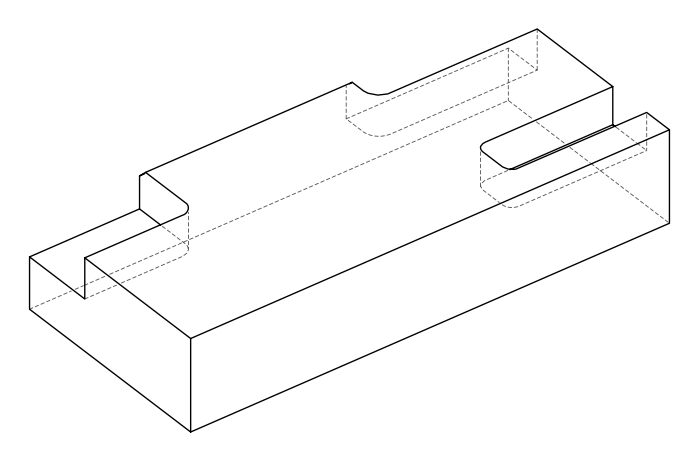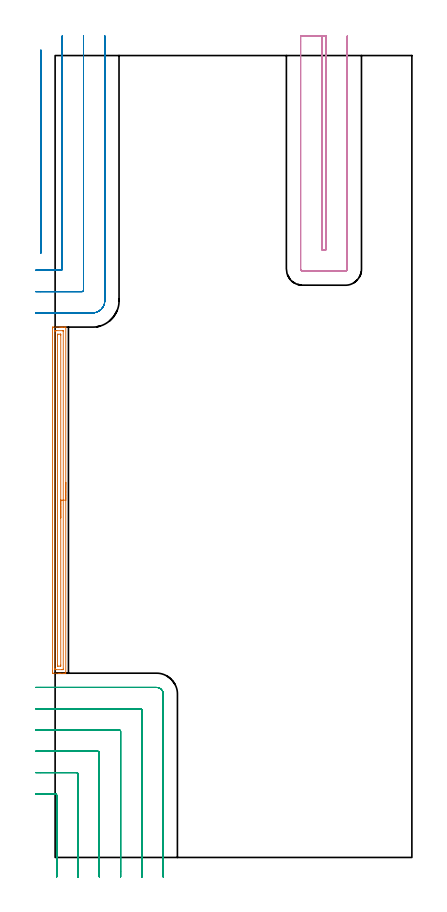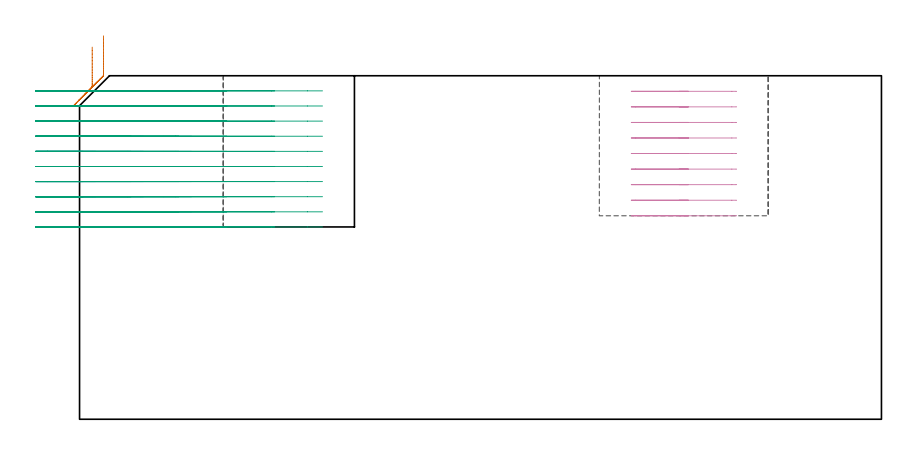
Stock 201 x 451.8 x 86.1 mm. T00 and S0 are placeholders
(PLAN: 4 operations, 1 tool changes, 44.8 min)
(1 AREA_MILL | FG_CHAMFER_SURFACE | UGT0205_001 | 4.88 min | 5747 mm3)
(2 MILL_CORNER_NOTCH_RECTANGULAR | CORNER_NOTCH_RECTANGULAR | NXT0201_012 | Follow Part, ap 4, ae 75% | 13.74 min | 206829 mm3)
(3 MILL_CORNER_NOTCH_RECTANGULAR_1 | CORNER_NOTCH_RECTANGULAR_1 | NXT0201_012 | Follow Part, ap 4, ae 75% | 15.79 min | 269827 mm3)
(4 MILL_SLOT | SLOT_PARTIAL_RECTANGULAR | NXT0201_012 | Follow Part, ap 4, ae 75% | 10.35 min | 190943 mm3)
(TOOL UGT0205_001 | Chamfer Mill 20 x 3 x 45 deg. | D20 FL50 Z2)
(TOOL NXT0201_012 | ENDMILL 16mm [2P460-1600-NA 1630] | D16 FL38 Z6)
(OP 1 AREA_MILL)
G17 G21 G94 G90
T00 M6
G54
G17 G0 G90 X6. Y211.3 S1061 M3
G43 Z96.1 H0
G94 G1 Y211.262 Z95.228 F250.
Y211.148 Z94.363
Y210.959 Z93.512
Y210.697 Z92.68
Y210.363 Z91.874
Y209.96 Z91.1
Y209.492 Z90.364
Y208.96 Z89.672
Y208.371 Z89.029
Y207.728 Z88.439
Y207.036 Z87.908
Y206.3 Z87.44
Y205.526 Z87.037
Y204.72 Z86.703
Y203.888 Z86.441
Y203.037 Z86.252
Y202.172 Z86.138
Y201.3 Z86.1
Y103.966
X5.998 Y103.81 Z86.088
X5.937 Y103.807 Z86.029
X5.537 Y103.8 Z85.636
X5.15 Z85.249
X4.484 Z84.579
X3.258 Z83.355
X2.697 Z82.791
X2.084 Z82.179
X-1.132 Y103.801 Z78.965
X-1.487 Y103.804 Z78.61
X-1.492 Y103.807 Z78.606
X-1.497 Y104.413 Z78.603
X-1.5 Y105.035 Z78.6
Y297.916
X-1.498 Y298.187 Z78.602
X-1.491 Y298.793 Z78.606
X-1.487 Y298.796 Z78.61
X-0.878 Y298.8 Z79.219
X2.697 Z82.791
X3.258 Z83.355
X3.59 Z83.687
X4.152 Z84.248
X4.484 Z84.579
X5.15 Z85.249
X5.537 Z85.636
X5.937 Y298.793 Z86.029
X6.005 Y298.79 Z86.095
X6. Y298.638 Z86.1
Y201.3
X4.586 Z84.686
X4.585 Y106.098 Z84.685
X4.583 Y105.996 Z84.683
X4.577 Y105.81 Z84.677
X4.484 Y105.807 Z84.584
X3.989 Y105.801 Z84.089
X3.59 Y105.8 Z83.69
X0.415 Z80.515
X0.016 Y105.802 Z80.116
X-0.041 Y105.805 Z80.059
X-0.07 Y105.809 Z80.03
X-0.079 Y105.895 Z80.021
X-0.084 Y106.097 Z80.016
X-0.086 Y106.199 Z80.014
Y106.3
X-0.085 Y296.502 Z80.015
X-0.083 Y296.604 Z80.017
X-0.077 Y296.79 Z80.023
X0.016 Y296.793 Z80.116
X0.511 Y296.8 Z80.611
X0.91 Z81.01
X4.085 Z84.185
X4.484 Y296.798 Z84.584
X4.541 Y296.795 Z84.641
X4.57 Y296.791 Z84.67
X4.579 Y296.705 Z84.679
X4.584 Y296.503 Z84.684
X4.585 Y296.401 Z84.685
X4.586 Y296.3 Z84.686
Y201.3
X3.171 Z83.271
Y108.404
X3.169 Y107.985 Z83.269
X3.167 Y107.867 Z83.267
X3.165 Y107.816 Z83.265
X3.066 Y107.81 Z83.166
X2.88 Y107.802 Z82.98
X1.618 Y107.801 Z81.718
X1.495 Y107.802 Z81.595
X1.397 Y107.806 Z81.497
X1.337 Y107.81 Z81.437
X1.335 Y107.828 Z81.435
X1.332 Y107.985 Z81.432
X1.329 Y108.458 Z81.429
Y294.196
X1.331 Y294.615 Z81.431
X1.333 Y294.733 Z81.433
X1.335 Y294.784 Z81.435
X1.434 Y294.79 Z81.534
X1.62 Y294.798 Z81.72
X2.882 Y294.799 Z82.982
X3.005 Y294.798 Z83.105
X3.103 Y294.794 Z83.203
X3.163 Y294.79 Z83.263
X3.165 Y294.772 Z83.265
X3.168 Y294.615 Z83.268
X3.171 Y294.142 Z83.271
Y201.3
Y200.428 Z83.31
Y199.564 Z83.423
Y198.712 Z83.612
Y197.88 Z83.875
Y197.074 Z84.208
Y196.3 Z84.611
Y195.564 Z85.08
Y194.872 Z85.611
Y194.229 Z86.2
Y193.64 Z86.844
Y193.109 Z87.536
Y192.64 Z88.271
Y192.237 Z89.045
Y191.903 Z89.851
Y191.641 Z90.683
Y191.452 Z91.535
Y191.338 Z92.4
Y191.3 Z93.271
G0 Z96.1
M5
M2
(OP 2 MILL_CORNER_NOTCH_RECTANGULAR)
G17 G21 G94 G90
T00 M6
G54
G17 G0 G90 X-8.02 Y340.586 S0 M3
G43 Z96.1 H1
Z82.31
G94 G1 X-8. Y343.586 F250.
Y451.803 F500.
Y454.803 F250.
G0 Z96.1
X-11. Y330.8
Z82.31
G1 X-8.
X3.205 F500.
G3 X4. Y331.595 R0.8
G1 Y459.8
Y462.8 F250.
G0 Z96.1
X-11. Y318.8
Z82.31
G1 X-8.
X15.205 F500.
G3 X16. Y319.595 R0.8
G1 Y459.8
Y462.8 F250.
G0 Z96.1
X-11. Y306.8
Z82.31
G1 X-8.
X21.1 F500.
G3 X28. Y313.7 R6.9
G1 Y459.8
Y462.8 F250.
G0 Z96.1
X-8.02 Y340.586
Z78.52
G1 X-8. Y343.586
Y451.804 F500.
Y454.804 F250.
G0 Z96.1
X-11. Y330.8
Z78.52
G1 X-8.
X3.205 F500.
G3 X4. Y331.595 R0.8
G1 Y459.8
Y462.8 F250.
G0 Z96.1
X-11. Y318.8
Z78.52
G1 X-8.
X15.205 F500.
G3 X16. Y319.595 R0.8
G1 Y459.8
Y462.8 F250.
G0 Z96.1
X-11. Y306.8
Z78.52
G1 X-8.
X21.1 F500.
G3 X28. Y313.7 R6.9
G1 Y459.8
Y462.8 F250.
G0 Z96.1
X-8.02 Y340.586
Z74.73
G1 X-8. Y343.586
Y451.804 F500.
Y454.804 F250.
G0 Z96.1
X-11. Y330.8
Z74.73
G1 X-8.
X3.205 F500.
G3 X4. Y331.595 R0.8
G1 Y459.8
Y462.8 F250.
G0 Z96.1
X-11. Y318.8
Z74.73
G1 X-8.
X15.205 F500.
G3 X16. Y319.595 R0.8
G1 Y459.8
Y462.8 F250.
G0 Z96.1
X-11. Y306.8
Z74.73
G1 X-8.
X21.1 F500.
G3 X28. Y313.7 R6.9
G1 Y459.8
Y462.8 F250.
G0 Z96.1
X-8.02 Y340.586
Z70.94
G1 X-8. Y343.586
Y451.804 F500.
Y454.804 F250.
G0 Z96.1
X-11. Y330.8
Z70.94
G1 X-8.
X3.205 F500.
G3 X4. Y331.595 R0.8
G1 Y459.8
Y462.8 F250.
G0 Z96.1
X-11. Y318.8
Z70.94
G1 X-8.
X15.205 F500.
G3 X16. Y319.595 R0.8
G1 Y459.8
Y462.8 F250.
G0 Z96.1
X-11. Y306.8
Z70.94
G1 X-8.
X21.1 F500.
G3 X28. Y313.7 R6.9
G1 Y459.8
Y462.8 F250.
G0 Z96.1
X-8.02 Y340.586
Z67.15
G1 X-8. Y343.586
Y451.804 F500.
Y454.804 F250.
G0 Z96.1
X-11. Y330.8
Z67.15
G1 X-8.
X3.205 F500.
G3 X4. Y331.595 R0.8
G1 Y459.8
Y462.8 F250.
G0 Z96.1
X-11. Y318.8
Z67.15
G1 X-8.
X15.205 F500.
G3 X16. Y319.595 R0.8
G1 Y459.8
Y462.8 F250.
G0 Z96.1
X-11. Y306.8
Z67.15
G1 X-8.
X21.1 F500.
G3 X28. Y313.7 R6.9
G1 Y459.8
Y462.8 F250.
G0 Z96.1
X-8.02 Y340.586
Z63.36
G1 X-8. Y343.586
Y451.804 F500.
Y454.804 F250.
G0 Z96.1
X-11. Y330.8
Z63.36
G1 X-8.
X3.205 F500.
G3 X4. Y331.595 R0.8
G1 Y459.8
Y462.8 F250.
G0 Z96.1
X-11. Y318.8
Z63.36
G1 X-8.
X15.205 F500.
G3 X16. Y319.595 R0.8
G1 Y459.8
Y462.8 F250.
G0 Z96.1
X-11. Y306.8
Z63.36
G1 X-8.
X21.1 F500.
G3 X28. Y313.7 R6.9
G1 Y459.8
Y462.8 F250.
G0 Z96.1
X-8.02 Y340.586
Z59.57
G1 X-8. Y343.586
Y451.804 F500.
Y454.804 F250.
G0 Z96.1
X-11. Y330.8
Z59.57
G1 X-8.
X3.205 F500.
G3 X4. Y331.595 R0.8
G1 Y459.8
Y462.8 F250.
G0 Z96.1
X-11. Y318.8
Z59.57
G1 X-8.
X15.205 F500.
G3 X16. Y319.595 R0.8
G1 Y459.8
Y462.8 F250.
G0 Z96.1
X-11. Y306.8
Z59.57
G1 X-8.
X21.1 F500.
G3 X28. Y313.7 R6.9
G1 Y459.8
Y462.8 F250.
G0 Z96.1
X-8.02 Y340.586
Z55.78
G1 X-8. Y343.586
Y451.804 F500.
Y454.804 F250.
G0 Z96.1
X-11. Y330.8
Z55.78
G1 X-8.
X3.205 F500.
G3 X4. Y331.595 R0.8
G1 Y459.8
Y462.8 F250.
G0 Z96.1
X-11. Y318.8
Z55.78
G1 X-8.
X15.205 F500.
G3 X16. Y319.595 R0.8
G1 Y459.8
Y462.8 F250.
G0 Z96.1
X-11. Y306.8
Z55.78
G1 X-8.
X21.1 F500.
G3 X28. Y313.7 R6.9
G1 Y459.8
Y462.8 F250.
G0 Z96.1
X-8.02 Y340.586
Z51.99
G1 X-8. Y343.586
Y451.804 F500.
Y454.804 F250.
G0 Z96.1
X-11. Y330.8
Z51.99
G1 X-8.
X3.205 F500.
G3 X4. Y331.595 R0.8
G1 Y459.8
Y462.8 F250.
G0 Z96.1
X-11. Y318.8
Z51.99
G1 X-8.
X15.205 F500.
G3 X16. Y319.595 R0.8
G1 Y459.8
Y462.8 F250.
G0 Z96.1
X-11. Y306.8
Z51.99
G1 X-8.
X21.1 F500.
G3 X28. Y313.7 R6.9
G1 Y459.8
Y462.8 F250.
G0 Z96.1
X-8.02 Y340.586
Z48.2
G1 X-8. Y343.586
Y451.804 F500.
Y454.804 F250.
G0 Z96.1
X-11. Y330.8
Z48.2
G1 X-8.
X3.205 F500.
G3 X4. Y331.595 R0.8
G1 Y459.8
Y462.8 F250.
G0 Z96.1
X-11. Y318.8
Z48.2
G1 X-8.
X15.205 F500.
G3 X16. Y319.595 R0.8
G1 Y459.8
Y462.8 F250.
G0 Z96.1
X-11. Y306.8
Z48.2
G1 X-8.
X21.1 F500.
G3 X28. Y313.7 R6.9
G1 Y459.8
Y462.8 F250.
G0 Z96.1
M5
M2
(OP 3 MILL_CORNER_NOTCH_RECTANGULAR_1)
G17 G21 G94 G90
T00 M6
G54
G17 G0 G90 X0.9 Y-11. S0 M3
G43 Z96.1 H1
Z82.31
G94 G1 Y-8. F250.
Y35.006 F500.
G3 X0.106 Y35.8 R0.8
G1 X-8.
X-11. F250.
G0 Z96.1
X12.9 Y-11.
Z82.31
G1 Y-8.
Y47.005 F500.
G3 X12.105 Y47.8 R0.8
G1 X-8.
X-11. F250.
G0 Z96.1
X24.9 Y-11.
Z82.31
G1 Y-8.
Y59.005 F500.
G3 X24.105 Y59.8 R0.8
G1 X-8.
X-11. F250.
G0 Z96.1
X36.9 Y-11.
Z82.31
G1 Y-8.
Y71.005 F500.
G3 X36.105 Y71.8 R0.8
G1 X-8.
X-11. F250.
G0 Z96.1
X48.9 Y-11.
Z82.31
G1 Y-8.
Y83.004 F500.
G3 X48.104 Y83.8 R0.8
G1 X-8.
X-11. F250.
G0 Z96.1
X60.9 Y-11.
Z82.31
G1 Y-8.
Y92. F500.
G3 X57.1 Y95.8 R3.8
G1 X-8.
X-11. F250.
G0 Z96.1
X0.9 Y-11.
Z78.52
G1 Y-8.
Y35.006 F500.
G3 X0.106 Y35.8 R0.8
G1 X-8.
X-11. F250.
G0 Z96.1
X12.9 Y-11.
Z78.52
G1 Y-8.
Y47.005 F500.
G3 X12.105 Y47.8 R0.8
G1 X-8.
X-11. F250.
G0 Z96.1
X24.9 Y-11.
Z78.52
G1 Y-8.
Y59.005 F500.
G3 X24.105 Y59.8 R0.8
G1 X-8.
X-11. F250.
G0 Z96.1
X36.9 Y-11.
Z78.52
G1 Y-8.
Y71.005 F500.
G3 X36.105 Y71.8 R0.8
G1 X-8.
X-11. F250.
G0 Z96.1
X48.9 Y-11.
Z78.52
G1 Y-8.
Y83.004 F500.
G3 X48.104 Y83.8 R0.8
G1 X-8.
X-11. F250.
G0 Z96.1
X60.9 Y-11.
Z78.52
G1 Y-8.
Y92. F500.
G3 X57.1 Y95.8 R3.8
G1 X-8.
X-11. F250.
G0 Z96.1
X0.9 Y-11.
Z74.73
G1 Y-8.
Y35.006 F500.
G3 X0.106 Y35.8 R0.8
G1 X-8.
X-11. F250.
G0 Z96.1
X12.9 Y-11.
Z74.73
G1 Y-8.
Y47.005 F500.
G3 X12.105 Y47.8 R0.8
G1 X-8.
X-11. F250.
G0 Z96.1
X24.9 Y-11.
Z74.73
G1 Y-8.
Y59.005 F500.
G3 X24.105 Y59.8 R0.8
G1 X-8.
X-11. F250.
G0 Z96.1
X36.9 Y-11.
Z74.73
G1 Y-8.
Y71.005 F500.
G3 X36.105 Y71.8 R0.8
G1 X-8.
X-11. F250.
G0 Z96.1
X48.9 Y-11.
Z74.73
G1 Y-8.
Y83.004 F500.
G3 X48.104 Y83.8 R0.8
G1 X-8.
X-11. F250.
G0 Z96.1
X60.9 Y-11.
Z74.73
G1 Y-8.
Y92. F500.
G3 X57.1 Y95.8 R3.8
G1 X-8.
X-11. F250.
G0 Z96.1
X0.9 Y-11.
Z70.94
G1 Y-8.
Y35.006 F500.
G3 X0.106 Y35.8 R0.8
G1 X-8.
X-11. F250.
G0 Z96.1
X12.9 Y-11.
Z70.94
G1 Y-8.
Y47.005 F500.
G3 X12.105 Y47.8 R0.8
G1 X-8.
X-11. F250.
G0 Z96.1
X24.9 Y-11.
Z70.94
G1 Y-8.
Y59.005 F500.
G3 X24.105 Y59.8 R0.8
G1 X-8.
X-11. F250.
G0 Z96.1
X36.9 Y-11.
Z70.94
G1 Y-8.
Y71.005 F500.
G3 X36.105 Y71.8 R0.8
G1 X-8.
X-11. F250.
G0 Z96.1
X48.9 Y-11.
Z70.94
G1 Y-8.
Y83.004 F500.
G3 X48.104 Y83.8 R0.8
G1 X-8.
X-11. F250.
G0 Z96.1
X60.9 Y-11.
Z70.94
G1 Y-8.
Y92. F500.
G3 X57.1 Y95.8 R3.8
G1 X-8.
X-11. F250.
G0 Z96.1
X0.9 Y-11.
Z67.15
G1 Y-8.
Y35.006 F500.
G3 X0.106 Y35.8 R0.8
G1 X-8.
X-11. F250.
G0 Z96.1
X12.9 Y-11.
Z67.15
G1 Y-8.
Y47.005 F500.
G3 X12.105 Y47.8 R0.8
G1 X-8.
X-11. F250.
G0 Z96.1
X24.9 Y-11.
Z67.15
G1 Y-8.
Y59.005 F500.
G3 X24.105 Y59.8 R0.8
G1 X-8.
X-11. F250.
G0 Z96.1
X36.9 Y-11.
Z67.15
G1 Y-8.
Y71.005 F500.
G3 X36.105 Y71.8 R0.8
G1 X-8.
X-11. F250.
G0 Z96.1
X48.9 Y-11.
Z67.15
G1 Y-8.
Y83.004 F500.
G3 X48.104 Y83.8 R0.8
G1 X-8.
X-11. F250.
G0 Z96.1
X60.9 Y-11.
Z67.15
G1 Y-8.
Y92. F500.
G3 X57.1 Y95.8 R3.8
G1 X-8.
X-11. F250.
G0 Z96.1
X0.9 Y-11.
Z63.36
G1 Y-8.
Y35.006 F500.
G3 X0.106 Y35.8 R0.8
G1 X-8.
X-11. F250.
G0 Z96.1
X12.9 Y-11.
Z63.36
G1 Y-8.
Y47.005 F500.
G3 X12.105 Y47.8 R0.8
G1 X-8.
X-11. F250.
G0 Z96.1
X24.9 Y-11.
Z63.36
G1 Y-8.
Y59.005 F500.
G3 X24.105 Y59.8 R0.8
G1 X-8.
X-11. F250.
G0 Z96.1
X36.9 Y-11.
Z63.36
G1 Y-8.
Y71.005 F500.
G3 X36.105 Y71.8 R0.8
G1 X-8.
X-11. F250.
G0 Z96.1
X48.9 Y-11.
Z63.36
G1 Y-8.
Y83.004 F500.
G3 X48.104 Y83.8 R0.8
G1 X-8.
X-11. F250.
G0 Z96.1
X60.9 Y-11.
Z63.36
G1 Y-8.
Y92. F500.
G3 X57.1 Y95.8 R3.8
G1 X-8.
X-11. F250.
G0 Z96.1
X0.9 Y-11.
Z59.57
G1 Y-8.
Y35.006 F500.
G3 X0.106 Y35.8 R0.8
G1 X-8.
X-11. F250.
G0 Z96.1
X12.9 Y-11.
Z59.57
G1 Y-8.
Y47.005 F500.
G3 X12.105 Y47.8 R0.8
G1 X-8.
X-11. F250.
G0 Z96.1
X24.9 Y-11.
Z59.57
G1 Y-8.
Y59.005 F500.
G3 X24.105 Y59.8 R0.8
G1 X-8.
X-11. F250.
G0 Z96.1
X36.9 Y-11.
Z59.57
G1 Y-8.
Y71.005 F500.
G3 X36.105 Y71.8 R0.8
G1 X-8.
X-11. F250.
G0 Z96.1
X48.9 Y-11.
Z59.57
G1 Y-8.
Y83.004 F500.
G3 X48.104 Y83.8 R0.8
G1 X-8.
X-11. F250.
G0 Z96.1
X60.9 Y-11.
Z59.57
G1 Y-8.
Y92. F500.
G3 X57.1 Y95.8 R3.8
G1 X-8.
X-11. F250.
G0 Z96.1
X0.9 Y-11.
Z55.78
G1 Y-8.
Y35.006 F500.
G3 X0.106 Y35.8 R0.8
G1 X-8.
X-11. F250.
G0 Z96.1
X12.9 Y-11.
Z55.78
G1 Y-8.
Y47.005 F500.
G3 X12.105 Y47.8 R0.8
G1 X-8.
X-11. F250.
G0 Z96.1
X24.9 Y-11.
Z55.78
G1 Y-8.
Y59.005 F500.
G3 X24.105 Y59.8 R0.8
G1 X-8.
X-11. F250.
G0 Z96.1
X36.9 Y-11.
Z55.78
G1 Y-8.
Y71.005 F500.
G3 X36.105 Y71.8 R0.8
G1 X-8.
X-11. F250.
G0 Z96.1
X48.9 Y-11.
Z55.78
G1 Y-8.
Y83.004 F500.
G3 X48.104 Y83.8 R0.8
G1 X-8.
X-11. F250.
G0 Z96.1
X60.9 Y-11.
Z55.78
G1 Y-8.
Y92. F500.
G3 X57.1 Y95.8 R3.8
G1 X-8.
X-11. F250.
G0 Z96.1
X0.9 Y-11.
Z51.99
G1 Y-8.
Y35.006 F500.
G3 X0.106 Y35.8 R0.8
G1 X-8.
X-11. F250.
G0 Z96.1
X12.9 Y-11.
Z51.99
G1 Y-8.
Y47.005 F500.
G3 X12.105 Y47.8 R0.8
G1 X-8.
X-11. F250.
G0 Z96.1
X24.9 Y-11.
Z51.99
G1 Y-8.
Y59.005 F500.
G3 X24.105 Y59.8 R0.8
G1 X-8.
X-11. F250.
G0 Z96.1
X36.9 Y-11.
Z51.99
G1 Y-8.
Y71.005 F500.
G3 X36.105 Y71.8 R0.8
G1 X-8.
X-11. F250.
G0 Z96.1
X48.9 Y-11.
Z51.99
G1 Y-8.
Y83.004 F500.
G3 X48.104 Y83.8 R0.8
G1 X-8.
X-11. F250.
G0 Z96.1
X60.9 Y-11.
Z51.99
G1 Y-8.
Y92. F500.
G3 X57.1 Y95.8 R3.8
G1 X-8.
X-11. F250.
G0 Z96.1
X0.9 Y-11.
Z48.2
G1 Y-8.
Y35.006 F500.
G3 X0.106 Y35.8 R0.8
G1 X-8.
X-11. F250.
G0 Z96.1
X12.9 Y-11.
Z48.2
G1 Y-8.
Y47.005 F500.
G3 X12.105 Y47.8 R0.8
G1 X-8.
X-11. F250.
G0 Z96.1
X24.9 Y-11.
Z48.2
G1 Y-8.
Y59.005 F500.
G3 X24.105 Y59.8 R0.8
G1 X-8.
X-11. F250.
G0 Z96.1
X36.9 Y-11.
Z48.2
G1 Y-8.
Y71.005 F500.
G3 X36.105 Y71.8 R0.8
G1 X-8.
X-11. F250.
G0 Z96.1
X48.9 Y-11.
Z48.2
G1 Y-8.
Y83.004 F500.
G3 X48.104 Y83.8 R0.8
G1 X-8.
X-11. F250.
G0 Z96.1
X60.9 Y-11.
Z48.2
G1 Y-8.
Y92. F500.
G3 X57.1 Y95.8 R3.8
G1 X-8.
X-11. F250.
G0 Z96.1
M5
M2
(OP 4 MILL_SLOT)
G17 G21 G94 G90
T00 M6
G54
G17 G0 G90 X150.3 Y462.8 S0 M3
G43 Z96.1 H1
Z82.2
G94 G1 Y459.8 F250.
Y342.4 F500.
X152.6
Y459.8
Y462.8 F250.
X138.3
Y459.8
Y331.5 F500.
G3 X139.4 Y330.4 R1.1
G1 X163.5
G3 X164.6 Y331.5 R1.1
G1 Y459.8
Y462.8 F250.
G0 X150.3 Z78.3
G1 Y459.8
Y342.4 F500.
X152.6
Y459.8
Y462.8 F250.
X138.3
Y459.8
Y331.5 F500.
G3 X139.4 Y330.4 R1.1
G1 X163.5
G3 X164.6 Y331.5 R1.1
G1 Y459.8
Y462.8 F250.
G0 X150.3 Z74.4
G1 Y459.8
Y342.4 F500.
X152.6
Y459.8
Y462.8 F250.
X138.3
Y459.8
Y331.5 F500.
G3 X139.4 Y330.4 R1.1
G1 X163.5
G3 X164.6 Y331.5 R1.1
G1 Y459.8
Y462.8 F250.
G0 X150.3 Z70.5
G1 Y459.8
Y342.4 F500.
X152.6
Y459.8
Y462.8 F250.
X138.3
Y459.8
Y331.5 F500.
G3 X139.4 Y330.4 R1.1
G1 X163.5
G3 X164.6 Y331.5 R1.1
G1 Y459.8
Y462.8 F250.
G0 X150.3 Z66.6
G1 Y459.8
Y342.4 F500.
X152.6
Y459.8
Y462.8 F250.
X138.3
Y459.8
Y331.5 F500.
G3 X139.4 Y330.4 R1.1
G1 X163.5
G3 X164.6 Y331.5 R1.1
G1 Y459.8
Y462.8 F250.
G0 X150.3 Z62.7
G1 Y459.8
Y342.4 F500.
X152.6
Y459.8
Y462.8 F250.
X138.3
Y459.8
Y331.5 F500.
G3 X139.4 Y330.4 R1.1
G1 X163.5
G3 X164.6 Y331.5 R1.1
G1 Y459.8
Y462.8 F250.
G0 X150.3 Z58.8
G1 Y459.8
Y342.4 F500.
X152.6
Y459.8
Y462.8 F250.
X138.3
Y459.8
Y331.5 F500.
G3 X139.4 Y330.4 R1.1
G1 X163.5
G3 X164.6 Y331.5 R1.1
G1 Y459.8
Y462.8 F250.
G0 X150.3 Z54.9
G1 Y459.8
Y342.4 F500.
X152.6
Y459.8
Y462.8 F250.
X138.3
Y459.8
Y331.5 F500.
G3 X139.4 Y330.4 R1.1
G1 X163.5
G3 X164.6 Y331.5 R1.1
G1 Y459.8
Y462.8 F250.
G0 X150.3 Z51.
G1 Y459.8
Y342.4 F500.
X152.6
Y459.8
Y462.8 F250.
X138.3
Y459.8
Y331.5 F500.
G3 X139.4 Y330.4 R1.1
G1 X163.5
G3 X164.6 Y331.5 R1.1
G1 Y459.8
Y462.8 F250.
G0 Z96.1
M5
M2
